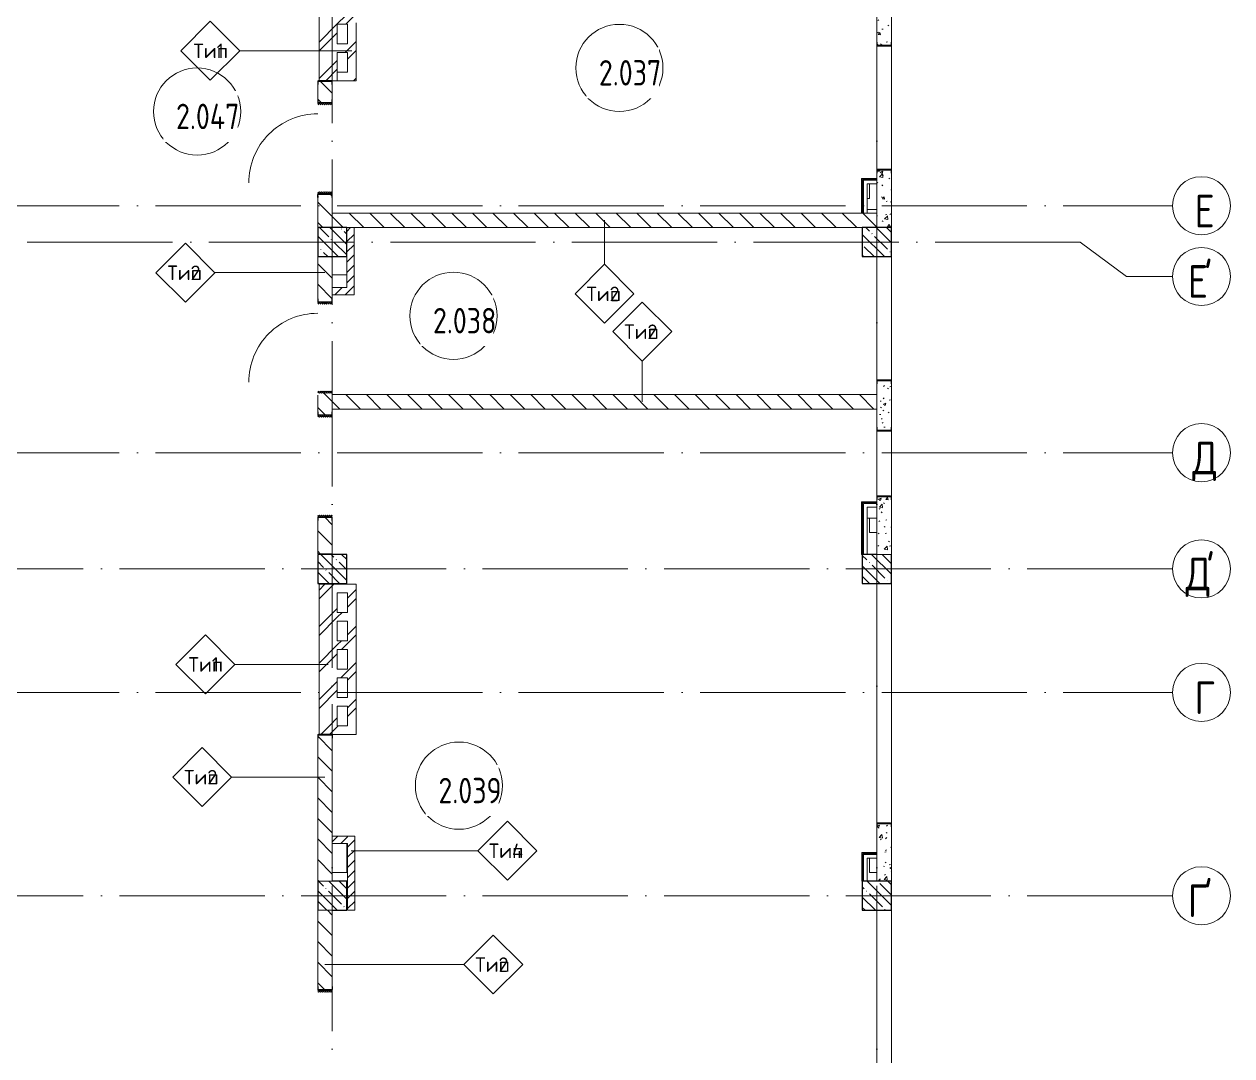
# Model space of a CAD drawing. Header units: millimetres. Extents: x -68946 to 288321, y -402657 to 324925.
# Drawn here: x 169716 to 186348, y -110063 to -95860 of the extents above; entities that cross this region are included whole.
import ezdxf

# ---------------------------------------------------------------- set-up
doc = ezdxf.new("R2010")
doc.units = ezdxf.units.MM
doc.linetypes.add('ADSK_Линия сетки', pattern=[2500, 2000, -250, 0, -250])
for name, color, linetype, lineweight in [('A-AREA-____-IDEN', 250, 'Continuous', 9), ('A-DOOR-____-OTLN', 250, 'Continuous', 5), ('A-FLOR-____-OTLN', 192, 'Continuous', 9), ('A-WALL-____-IDEN', 250, 'Continuous', 9), ('A-WALL-____-MCUT', 250, 'Continuous', 13), ('A-WALL-____-PATT', 250, 'Continuous', 13), ('A-WALL-FNSH-MCUT', 250, 'Continuous', 13), ('I-WALL-____-OTLN', 250, 'Continuous', 9), ('S-COLS-____-MCUT', 250, 'Continuous', 25), ('S-COLS-____-OTLN', 250, 'Continuous', 9), ('S-GRID-____-IDEN', 250, 'Continuous', 9), ('S-GRID-____-OTLN', 250, 'Continuous', 9)]:
    doc.layers.add(name, color=color, linetype=linetype, lineweight=lineweight)
doc.styles.add('GOST Common', font='', dxfattribs={"width": 0.9, "height": 350})
doc.styles.add('ISOCPEUR', font='isocpeur.ttf', dxfattribs={"width": 0.8, "height": 100})
doc.styles.add('ISOCPEUR_3', font='isocpeur.ttf', dxfattribs={"height": 250})
doc.styles.get('GOST Common').set_extended_font_data('GOST Common')
pattern_1 = [(135, (28708.77, -120984.93), (-141.42136, -141.42136), [])]
pattern_2 = [(135, (1676.41, 164.685), (-14.14214, -14.14214), []), (225, (1676.41, 164.685), (14.14214, -14.14214), [])]
pattern_3 = [(45, (-446.384, 164.685), (-14.1421, 14.1421), []), (135, (-446.384, 164.685), (-14.1421, -14.1421), [])]
pattern_4 = [(135, (28708.77, -120984.93), (-142.5612, -142.5612), []), (135, (28851.33, -120984.93), (-142.5612, -142.5612), [252.016, -50.403, 3.353, -47.05])]
pattern_5 = [(45, (28708.77, -120984.93), (-251.4472, 251.4472), []), (45, (28708.77, -120603.93), (-251.4472, 251.4472), [])]
pattern_6 = [(50, (28708.77, -120984.93), (364.36793, -31.8783), [38.1, -419.1]), (355, (28708.77, -120984.93), (-70.48585, 382.1133), [30.48, -335.28]), (100.451, (28739.14, -120987.6), (293.885, 350.2334), [32.38, -356.18]), (46.184, (28708.77, -120883.33), (542.1585, -84.0858), [57.15, -628.65]), (96.636, (28753.95, -120890.34), (474.8049, 494.8554), [48.57, -534.27]), (351.184, (28708.8, -120883.33), (474.8102, 494.85), [45.72, -502.92]), (21, (28759.57, -120908.73), (303.22847, -204.53046), [38.1, -419.1]), (326, (28759.57, -120908.73), (123.6039, 368.376), [30.48, -335.28]), (71.451, (28784.84, -120925.78), (426.8341, 163.8427), [32.38, -356.18]), (37.5, (28708.77, -120984.93), (6.17665, 169.11015), [16.764, -314.452, 16.764, -323.596, -336.55]), (37.5, (28708.77, -120984.93), (6.17665, 169.11015), [-671.576, 16.764, -319.786]), (7.5, (28708.77, -120984.93), (133.63888, 200.3615), [16.764, -177.292, 16.764, -306.832, -128.27]), (7.5, (28708.77, -120984.93), (133.63888, 200.3615), [-517.652, 16.764, -111.506]), (327.5, (28595.49, -120984.93), (271.18182, -11.45836), [16.764, -110.236, 16.764, -379.476, -525.78]), (327.5, (28595.49, -120984.93), (271.18182, -11.45836), [-523.24, 16.764, -509.016]), (317.5, (28544.7, -120984.93), (296.2585, 50.85285), [16.764, -148.336, 16.764, -246.38, -373.38]), (317.5, (28544.7, -120984.93), (296.2585, 50.85285), [-428.244, 16.764, -356.616])]
pattern_7 = [(45, (28708.77, -120984.93), (-70.71068, 70.71068), [])]

# ---------------------------------------------------------------- blocks, each defined once
blk = doc.blocks.new('Дверь_СКБ_2Ст_Фрамуга2 - Н_ВВ-3_2500x2600h_Учебные помещения_Фрамуга слева-42054644-АР1_Кладочный план 2 этажа С2и3')
at = {"layer": 'A-DOOR-____-OTLN'}
h = blk.add_hatch(dxfattribs=at)
h.set_pattern_fill('FP_5', color=256, style=0, pattern_type=2)
h.set_pattern_definition([(45, (-1071.384, 164.685), (-14.1421, 14.1421), []), (135, (-1071.384, 164.685), (-14.1421, -14.1421), [])])
h.paths.add_polyline_path([(-1237.5, -100), (-1212.5, -100), (-1212.5, 100), (-1237.5, 100)])
h = blk.add_hatch(dxfattribs=at)
h.set_pattern_fill('FP_4', color=256, style=0, pattern_type=2)
h.set_pattern_definition([(135, (1051.41, 164.685), (-14.1421, -14.1421), []), (225, (1051.41, 164.685), (14.1421, -14.1421), [])])
h.paths.add_polyline_path([(1237.5, -100), (1262.5, -100), (1262.5, 100), (1237.5, 100)])
blk = doc.blocks.new('Дверь_СКБ_1Ст_Фрамуга1 - Н_ВВ-8л_1250x2600h_не ПБ-42098393-АР1_Кладочный план 2 этажа С2и3')
at = {"layer": 'A-DOOR-____-OTLN'}
h = blk.add_hatch(dxfattribs=at)
h.set_pattern_fill('FP_9', color=256, style=0, pattern_type=2)
h.set_pattern_definition(pattern_3)
h.paths.add_polyline_path([(-612, -100), (-587, -100), (-587, 100), (-612, 100)])
h = blk.add_hatch(dxfattribs=at)
h.set_pattern_fill('FP_8', color=256, style=0, pattern_type=2)
h.set_pattern_definition(pattern_2)
h.paths.add_polyline_path([(613, -100), (638, -100), (638, 100), (613, 100)])
at = {"layer": 'A-DOOR-____-OTLN', "color": 255}
blk.add_arc((-463, 100), 950, 360, 90, dxfattribs=at)
blk = doc.blocks.new('Дверь_СКБ_2Ст_Внутренняя1 - Н_ВВ-11_1400x2600h_Фрамуга сверху_ рейлинг_ ручка-42098206-АР1_Кладочный план 2 этажа С2и3')
at = {"layer": 'A-DOOR-____-OTLN'}
h = blk.add_hatch(dxfattribs=at)
h.set_pattern_fill('FP_3', color=256, style=0, pattern_type=2)
h.set_pattern_definition([(45, (-521.384, 164.685), (-14.1421, 14.1421), []), (135, (-521.384, 164.685), (-14.1421, -14.1421), [])])
h.paths.add_polyline_path([(-687.5, -100), (-662.5, -100), (-662.5, 100), (-687.5, 100)])
h = blk.add_hatch(dxfattribs=at)
h.set_pattern_fill('FP_2', color=256, style=0, pattern_type=2)
h.set_pattern_definition([(135, (1601.41, 164.685), (-14.14214, -14.14214), []), (225, (1601.41, 164.685), (14.14214, -14.14214), [])])
h.paths.add_polyline_path([(687.5, -100), (712.5, -100), (712.5, 100), (687.5, 100)])
blk = doc.blocks.new('Дверь_СКБ_1Ст_Фрамуга1 - Н_ВВ-9_1250x2600h_Лаборантская-V6-АР1_Кладочный план 2 этажа С2и3')
at = {"layer": 'A-DOOR-____-OTLN'}
h = blk.add_hatch(dxfattribs=at)
h.set_pattern_fill('FP_9', color=256, style=0, pattern_type=2)
h.set_pattern_definition(pattern_3)
h.paths.add_polyline_path([(-612, -100), (-587, -100), (-587, 100), (-612, 100)])
h = blk.add_hatch(dxfattribs=at)
h.set_pattern_fill('FP_8', color=256, style=0, pattern_type=2)
h.set_pattern_definition(pattern_2)
h.paths.add_polyline_path([(613, -100), (638, -100), (638, 100), (613, 100)])
at = {"layer": 'A-DOOR-____-OTLN', "color": 255}
blk.add_arc((-463, 100), 950, 360, 90, dxfattribs=at)
blk = doc.blocks.new('BSC_Колонна _Прямоугольная - 400x400-V31-АР1_Кладочный план 2 этажа С2и3')
at = {"layer": 'S-COLS-____-OTLN', "lineweight": 5}
h = blk.add_hatch(dxfattribs=at)
h.set_pattern_fill('FP_72', color=256, style=0, pattern_type=2)
h.set_pattern_definition([(135, (-145250, -22125), (-142.5612, -142.5612), []), (135, (-145107.44, -22125), (-142.5612, -142.5612), [252.016, -50.403, 3.353, -47.05])])
h.paths.add_polyline_path([(200, -200), (200, 200), (-200, 200), (-200, -200)])
at = {"layer": 'S-COLS-____-MCUT'}
for p, q in [((200, 200), (-200, 200)), ((-200, 200), (-200, -200)), ((200, -200), (200, 200)), ((-200, -200), (200, -200))]:
    blk.add_line(p, q, dxfattribs=at)
blk = doc.blocks.new('BSC_Колонна _Прямоугольная - 400x400-V32-АР1_Кладочный план 2 этажа С2и3')
at = {"layer": 'S-COLS-____-OTLN', "lineweight": 5}
h = blk.add_hatch(dxfattribs=at)
h.set_pattern_fill('FP_73', color=256, style=0, pattern_type=2)
h.set_pattern_definition([(135, (-145250, -17625), (-142.56192, -142.56192), []), (135, (-145107.44, -17625), (-142.56192, -142.56192), [252.016, -50.403, 3.353, -47.05])])
h.paths.add_polyline_path([(200, -200), (200, 200), (-200, 200), (-200, -200)])
at = {"layer": 'S-COLS-____-MCUT'}
for p, q in [((200, 200), (-200, 200)), ((-200, 200), (-200, -200)), ((200, -200), (200, 200)), ((-200, -200), (200, -200))]:
    blk.add_line(p, q, dxfattribs=at)
blk = doc.blocks.new('ADSK_КолоннаНесущая_Швеллер_Гнутый_ГОСТ 8278-83 - 200х50х4_таб_1 2-38569602-АР1_Кладочный план 2 этажа С2и3')
at = {"layer": 'S-COLS-____-MCUT'}
for p, q in [((-10.1, 90), (-10.1, -90)), ((-6.1, -90), (-6.1, 90)), ((39.9, 100), (-0.1, 100)), ((-0.1, 96), (39.9, 96)), ((39.9, 96), (39.9, 100)), ((39.9, -96), (-0.1, -96)), ((-0.1, -100), (39.9, -100)), ((39.9, -100), (39.9, -96))]:
    blk.add_line(p, q, dxfattribs=at)
for centre, radius, start, end in [((-0.1, 90), 10, 90, 180), ((-0.1, 90), 6, 90, 180), ((-0.1, -90), 10, 180, 270), ((-0.1, -90), 6, 180, 270)]:
    blk.add_arc(centre, radius, start, end, dxfattribs=at)
blk = doc.blocks.new('ADSK_КолоннаНесущая_Швеллер_Гнутый_ГОСТ 8278-83 - 200х50х4_таб_1 2-V42-АР1_Кладочный план 2 этажа С2и3')
at = {"layer": 'S-COLS-____-MCUT'}
for p, q in [((-6, -90), (-6, 90)), ((0, 96), (40, 96)), ((40, 100), (20, 100)), ((40, 96), (40, 100)), ((40, -96), (0, -96)), ((20, -100), (40, -100)), ((40, -100), (40, -96))]:
    blk.add_line(p, q, dxfattribs=at)
for centre, radius, start, end in [((0, 90), 10, 90.3368, 180), ((0, 90), 6, 90, 180), ((0, -90), 10, 180, 270), ((0, -90), 6, 180, 270)]:
    blk.add_arc(centre, radius, start, end, dxfattribs=at)
blk = doc.blocks.new('ADSK_КолоннаНесущая_Швеллер_Гнутый_ГОСТ 8278-83 - 200х50х4_таб_1 2-V45-АР1_Кладочный план 2 этажа С2и3')
at = {"layer": 'S-COLS-____-MCUT'}
for p, q in [((-6.1, -90), (-6.1, 90)), ((39.9, 100), (-0.1, 100)), ((-0.1, 96), (39.9, 96)), ((39.9, 96), (39.9, 100)), ((39.9, -96), (-0.1, -96)), ((19.9, -100), (39.9, -100)), ((39.9, -100), (39.9, -96))]:
    blk.add_line(p, q, dxfattribs=at)
for centre, radius, start, end in [((-0.1, 90), 10, 90, 180), ((-0.1, 90), 6, 90, 180), ((-0.1, -90), 10, 180, 248.01348), ((-0.1, -90), 6, 180, 270)]:
    blk.add_arc(centre, radius, start, end, dxfattribs=at)
blk = doc.blocks.new('ADSK_КолоннаНесущая_Швеллер_Гнутый_ГОСТ 8278-83 - 200х50х4_таб_1 2-V47-АР1_Кладочный план 2 этажа С2и3')
at = {"layer": 'S-COLS-____-MCUT'}
for p, q in [((-10.1, 90), (-10.1, -90)), ((-6.1, -90), (-6.1, 90)), ((39.9, 100), (-0.1, 100)), ((-0.1, 96), (39.9, 96)), ((39.9, 96), (39.9, 100)), ((39.9, -96), (-0.1, -96)), ((-0.1, -100), (39.9, -100)), ((39.9, -100), (39.9, -96))]:
    blk.add_line(p, q, dxfattribs=at)
for centre, radius, start, end in [((-0.1, 90), 10, 90, 180), ((-0.1, 90), 6, 90, 180), ((-0.1, -90), 10, 180, 270), ((-0.1, -90), 6, 180, 270)]:
    blk.add_arc(centre, radius, start, end, dxfattribs=at)
blk = doc.blocks.new('ADSK_КолоннаНесущая_Швеллер_Гнутый_ГОСТ 8278-83 - 200х50х4_таб_1 2-38815029-АР1_Кладочный план 2 этажа С2и3')
at = {"layer": 'S-COLS-____-MCUT'}
for p, q in [((-6.1, -90), (-6.1, 90)), ((-0.1, 96), (39.9, 96)), ((39.9, 100), (19.9, 100)), ((39.9, 96), (39.9, 100)), ((39.9, -96), (-0.1, -96)), ((19.9, -100), (39.9, -100)), ((39.9, -100), (39.9, -96))]:
    blk.add_line(p, q, dxfattribs=at)
for centre, radius, start, end in [((-0.1, 90), 10, 90, 180), ((-0.1, 90), 6, 90, 180), ((-0.1, -90), 10, 180, 270), ((-0.1, -90), 6, 180, 270)]:
    blk.add_arc(centre, radius, start, end, dxfattribs=at)
blk = doc.blocks.new('ADSK_КолоннаНесущая_Швеллер_Гнутый_ГОСТ 8278-83 - 200х50х4_таб_1 2-V58-АР1_Кладочный план 2 этажа С2и3')
at = {"layer": 'S-COLS-____-MCUT'}
for p, q in [((-6.1, -90), (-6.1, 90)), ((39.9, 100), (-0.1, 100)), ((-0.1, 96), (39.9, 96)), ((39.9, 96), (39.9, 100)), ((39.9, -96), (-0.1, -96)), ((19.9, -100), (39.9, -100)), ((39.9, -100), (39.9, -96))]:
    blk.add_line(p, q, dxfattribs=at)
for centre, radius, start, end in [((-0.1, 90), 10, 90, 180), ((-0.1, 90), 6, 90, 180), ((-0.1, -90), 10, 180, 267.46119), ((-0.1, -90), 6, 180, 270)]:
    blk.add_arc(centre, radius, start, end, dxfattribs=at)
blk = doc.blocks.new('Ось сетки - Круг_Ø8 мм-39983606-АР1_Кладочный план 2 этажа С2и3')
at = {"layer": 'S-GRID-____-IDEN'}
for start, end in [(360, 180), (180, 360)]:
    blk.add_arc((0, 0), 4, start, end, dxfattribs=at)
blk = doc.blocks.new('AAR_СКБ_Марка_Помещения_мал - Номер-28977439-АР1_Кладочный план 2 этажа С2и3')
at = {"layer": 'A-AREA-____-IDEN'}
blk.add_circle((-0.028, 0), 3, dxfattribs=at)
blk = doc.blocks.new('ADSK_Марка_Стена - Типоразмер_ADSK_Марка-30564887-АР1_Кладочный план 2 этажа С2и3')
at = {"layer": 'A-WALL-____-IDEN'}
for p, q in [((-0.16, 4.37), (-4.21, 0.31)), ((3.9, 0.31), (-0.16, 4.37)), ((-4.21, 0.31), (-0.16, -3.74)), ((-0.16, -3.74), (3.9, 0.31))]:
    blk.add_line(p, q, dxfattribs=at)

msp = doc.modelspace()

# ---------------------------------------------------------------- hatches: boundary and pattern name
at = {"layer": 'A-WALL-____-PATT', "lineweight": 15}
h = msp.add_hatch(dxfattribs=at)
h.set_pattern_fill('FP_12', color=256, style=0, pattern_type=2)
h.set_pattern_definition(pattern_5)
h.paths.add_polyline_path([(174168.7722, -96639.9336), (174288.7722, -96639.9336), (174288.7722, -94159.9336), (174168.7722, -94159.9336), (174168.7722, -96519.9336)])
h = msp.add_hatch(dxfattribs=at)
h.set_pattern_fill('FP_12', color=256, style=0, pattern_type=2)
h.set_pattern_definition(pattern_5)
h.paths.add_polyline_path([(174028.7722, -96639.9336), (174028.7722, -95079.9336), (173778.7722, -95079.9336), (173778.7722, -96639.9336), (173958.5851, -96639.9336)])
h = msp.add_hatch(dxfattribs=at)
h.set_pattern_fill('FP_83', color=256, style=0, pattern_type=2)
h.set_pattern_definition(pattern_6)
h.paths.add_polyline_path([(181658.7503, -98659.9342), (181658.7503, -97859.9347), (181458.7503, -97859.9347), (181458.7503, -98659.9342)])
h.paths.add_polyline_path([(181458.7503, -96159.9347), (181658.7503, -96159.9347), (181658.7503, -95459.9347), (181458.7503, -95459.9347), (181458.7503, -95839.9347)])
h = msp.add_hatch(dxfattribs=at)
h.set_pattern_fill('FP_12', color=256, style=0, pattern_type=2)
h.set_pattern_definition(pattern_5)
h.paths.add_polyline_path([(174168.7722, -95859.9336), (174168.7722, -95739.9336), (174028.7722, -95739.9336), (174028.7722, -95859.9336)])
h = msp.add_hatch(dxfattribs=at)
h.set_pattern_fill('FP_12', color=256, style=0, pattern_type=2)
h.set_pattern_definition(pattern_5)
h.paths.add_polyline_path([(174168.7722, -96249.9336), (174168.7722, -96129.9336), (174028.7722, -96129.9336), (174028.7722, -96249.9336)])
h = msp.add_hatch(dxfattribs=at)
h.set_pattern_fill('FP_1', color=256, style=0, pattern_type=2)
h.set_pattern_definition(pattern_1)
h.paths.add_polyline_path([(173958.5851, -98659.9342), (173958.5851, -98194.9347), (173758.5851, -98194.9347), (173758.7722, -98659.9342)])
h.paths.add_polyline_path([(173758.5851, -96944.9347), (173958.5851, -96944.9347), (173958.5851, -96639.9336), (173758.5851, -96639.9336), (173758.5851, -96914.9347)])
h = msp.add_hatch(dxfattribs=at)
h.set_pattern_fill('FP_1', color=256, style=0, pattern_type=2)
h.set_pattern_definition(pattern_1)
h.paths.add_polyline_path([(181458.7732, -98659.9342), (181458.7732, -98459.9342), (173958.5851, -98459.9342), (173958.5851, -98659.9342), (179200.0408, -98659.9342)])
h = msp.add_hatch(dxfattribs=at)
h.set_pattern_fill('FP_16', color=94, style=0, pattern_type=2)
h.set_pattern_definition(pattern_7)
h.paths.add_polyline_path([(174158.7503, -99584.9342), (174258.7503, -99584.9342), (174258.7503, -98659.9342), (174158.7722, -98659.9342), (174158.7503, -99484.9342)])
h = msp.add_hatch(dxfattribs=at)
h.set_pattern_fill('FP_1', color=256, style=0, pattern_type=2)
h.set_pattern_definition(pattern_1)
h.paths.add_polyline_path([(173758.7722, -103149.9342), (173958.7722, -103149.9342), (173958.7722, -102644.9347), (173758.7722, -102644.9347), (173758.7722, -102674.9347)])
h.paths.add_polyline_path([(173758.7722, -101244.9347), (173958.7722, -101244.9347), (173958.7722, -100939.9347), (173758.7722, -100939.9347), (173758.7722, -101214.9347)])
h.paths.add_polyline_path([(173958.7722, -99689.9347), (173958.7722, -99059.9342), (173758.7722, -99059.9342), (173758.7722, -99689.9347)])
h = msp.add_hatch(dxfattribs=at)
h.set_pattern_fill('FP_16', color=94, style=0, pattern_type=2)
h.set_pattern_definition(pattern_7)
h.paths.add_polyline_path([(173958.7722, -99584.9342), (174158.7503, -99584.9342), (174158.7503, -99484.9342), (173958.7722, -99484.9342)])
h = msp.add_hatch(dxfattribs=at)
h.set_pattern_fill('FP_83', color=256, style=0, pattern_type=2)
h.set_pattern_definition(pattern_6)
h.paths.add_polyline_path([(181458.7503, -103159.9342), (181658.7503, -103159.9342), (181658.7503, -102359.9347), (181458.7503, -102359.9347)])
h.paths.add_polyline_path([(181658.7503, -101459.9347), (181658.7503, -100759.9347), (181458.7503, -100759.9347), (181458.7503, -101459.9347)])
h = msp.add_hatch(dxfattribs=at)
h.set_pattern_fill('FP_1', color=256, style=0, pattern_type=2)
h.set_pattern_definition(pattern_1)
h.paths.add_polyline_path([(181458.7732, -101159.9347), (181458.7732, -100959.9347), (173966.7722, -100959.9347), (173966.7722, -100969.9347), (173958.7722, -100969.9347), (173958.7722, -101159.9347), (179200.0408, -101159.9347)])
h = msp.add_hatch(dxfattribs=at)
h.set_pattern_fill('FP_12', color=256, style=0, pattern_type=2)
h.set_pattern_definition(pattern_5)
h.paths.add_polyline_path([(174168.7503, -103689.9336), (174168.7503, -103569.9336), (173778.7503, -103569.9336), (173778.7503, -103689.9336), (174028.7503, -103689.9336)])
h = msp.add_hatch(dxfattribs=at)
h.set_pattern_fill('FP_12', color=256, style=0, pattern_type=2)
h.set_pattern_definition(pattern_5)
h.paths.add_polyline_path([(174168.7503, -105639.9336), (174288.7503, -105639.9336), (174288.7503, -103569.9336), (174168.7503, -103569.9336), (174168.7503, -105519.9336)])
h = msp.add_hatch(dxfattribs=at)
h.set_pattern_fill('FP_12', color=256, style=0, pattern_type=2)
h.set_pattern_definition(pattern_5)
h.paths.add_polyline_path([(174028.7503, -105519.9336), (174028.7503, -103689.9336), (173778.7503, -103689.9336), (173778.7503, -105519.9336)])
h = msp.add_hatch(dxfattribs=at)
h.set_pattern_fill('FP_12', color=256, style=0, pattern_type=2)
h.set_pattern_definition(pattern_5)
h.paths.add_polyline_path([(174028.7503, -104079.9336), (174168.7503, -104079.9336), (174168.7503, -103959.9336), (174028.7503, -103959.9336)])
h = msp.add_hatch(dxfattribs=at)
h.set_pattern_fill('FP_12', color=256, style=0, pattern_type=2)
h.set_pattern_definition(pattern_5)
h.paths.add_polyline_path([(174028.7503, -104469.9336), (174168.7503, -104469.9336), (174168.7503, -104349.9336), (174028.7503, -104349.9336), (174028.7503, -104362.6031)])
h = msp.add_hatch(dxfattribs=at)
h.set_pattern_fill('FP_12', color=256, style=0, pattern_type=2)
h.set_pattern_definition(pattern_5)
h.paths.add_polyline_path([(174028.7503, -104859.9336), (174168.7503, -104859.9336), (174168.7503, -104739.9336), (174028.7503, -104739.9336)])
h = msp.add_hatch(dxfattribs=at)
h.set_pattern_fill('FP_12', color=256, style=0, pattern_type=2)
h.set_pattern_definition(pattern_5)
h.paths.add_polyline_path([(174168.7503, -105639.9336), (174168.7503, -105519.9336), (173778.7503, -105519.9336), (173778.7503, -105639.9336), (173958.7722, -105639.9336)])
h = msp.add_hatch(dxfattribs=at)
h.set_pattern_fill('FP_1', color=256, style=0, pattern_type=2)
h.set_pattern_definition(pattern_1)
h.paths.add_polyline_path([(173778.7503, -113409.9342), (173958.7722, -113409.9342), (173958.7722, -112559.9342), (173758.7722, -112559.9342), (173758.7722, -113409.9342)])
h.paths.add_polyline_path([(173758.7722, -112159.9342), (173958.7722, -112159.9342), (173958.7722, -111659.9342), (173758.7722, -111659.9342), (173758.7722, -111689.9342)])
h.paths.add_polyline_path([(173758.7722, -109159.9342), (173958.7722, -109159.9342), (173958.7722, -108059.9342), (173758.7722, -108059.9342), (173758.7722, -109129.9342)])
h.paths.add_polyline_path([(173758.7722, -107659.9342), (173958.7722, -107659.9342), (173958.7722, -105639.9336), (173758.7722, -105639.9336), (173758.7722, -106378.5842)])
h = msp.add_hatch(dxfattribs=at)
h.set_pattern_fill('FP_83', color=256, style=0, pattern_type=2)
h.set_pattern_definition(pattern_6)
h.paths.add_polyline_path([(181458.7503, -107659.9342), (181658.7503, -107659.9342), (181658.7503, -106859.9347), (181458.7503, -106859.9347), (181458.7503, -107386.5747)])
h = msp.add_hatch(dxfattribs=at)
h.set_pattern_fill('FP_16', color=94, style=0, pattern_type=2)
h.set_pattern_definition(pattern_7)
h.paths.add_polyline_path([(173958.7722, -107139.9347), (174168.7503, -107139.9347), (174168.7503, -107039.9347), (173958.7722, -107039.9347)])
h = msp.add_hatch(dxfattribs=at)
h.set_pattern_fill('FP_16', color=94, style=0, pattern_type=2)
h.set_pattern_definition(pattern_7)
h.paths.add_polyline_path([(174268.7503, -108059.9342), (174268.7503, -107039.9347), (174168.7503, -107039.9347), (174168.7503, -108059.9342)])
at = {"layer": 'S-COLS-____-OTLN', "lineweight": 5}
h = msp.add_hatch(dxfattribs=at)
h.set_pattern_fill('FP_40', color=256, style=0, pattern_type=2)
h.set_pattern_definition(pattern_4)
h.paths.add_polyline_path([(181658.7722, -99059.9342), (181658.7722, -98659.9342), (181258.7722, -98659.9342), (181258.7722, -99059.9342)])
h = msp.add_hatch(dxfattribs=at)
h.set_pattern_fill('FP_40', color=256, style=0, pattern_type=2)
h.set_pattern_definition(pattern_4)
h.paths.add_polyline_path([(181258.7722, -103559.9342), (181658.7722, -103559.9342), (181658.7722, -103159.9342), (181258.7722, -103159.9342), (181258.7722, -103354.6126)])
h = msp.add_hatch(dxfattribs=at)
h.set_pattern_fill('FP_40', color=256, style=0, pattern_type=2)
h.set_pattern_definition(pattern_4)
h.paths.add_polyline_path([(174158.7722, -108059.9342), (174158.7722, -107659.9342), (173758.7722, -107659.9342), (173758.7722, -108059.9342), (173958.7722, -108059.9342)])
h = msp.add_hatch(dxfattribs=at)
h.set_pattern_fill('FP_40', color=256, style=0, pattern_type=2)
h.set_pattern_definition(pattern_4)
h.paths.add_polyline_path([(181258.7722, -108059.9342), (181658.7722, -108059.9342), (181658.7722, -107659.9342), (181258.7722, -107659.9342)])

# ---------------------------------------------------------------- linework, layer by layer
at = {"layer": 'A-FLOR-____-OTLN'}
for p, q in [((181358.7503, -98259.9302), (181358.7503, -98059.9302)), ((181323.7513, -98259.9302), (181358.7503, -98259.9302)), ((181458.7503, -98409.9302), (181323.7513, -98409.9302)), ((173958.8439, -99309.9345), (173958.8439, -99059.9345)), ((174158.7503, -99309.9345), (173958.8439, -99309.9345)), ((181458.7503, -102659.1874), (181323.7732, -102659.1874)), ((181358.7509, -102859.5789), (181358.7509, -102659.5789)), ((181358.7509, -102659.5789), (181458.7503, -102659.5789)), ((181458.7503, -102859.5789), (181358.7509, -102859.5789)), ((173958.9375, -107539.9353), (173958.9375, -107139.9347)), ((174158.7503, -107139.9347), (174158.7503, -107539.9353)), ((181358.7509, -107539.9302), (181358.7509, -107339.9302)), ((174158.7503, -107539.9353), (173958.9375, -107539.9353)), ((181458.7503, -107539.9302), (181358.7509, -107539.9302))]:
    msp.add_line(p, q, dxfattribs=at)
at = {"layer": 'A-WALL-____-IDEN'}
for p, q in [((174228.7722, -96226.3526), (172685.2256, -96226.3526)), ((177708.1826, -98559.9342), (177708.1826, -99166.4009)), ((173858.7722, -99281.1685), (172342.7108, -99281.1685)), ((178228.3665, -101059.9347), (178228.3665, -100498.3192)), ((173903.7503, -104673.3822), (172618.1253, -104673.3822)), ((173858.7722, -106224.9879), (172573.1472, -106224.9879)), ((174218.7503, -107238.9084), (175964.7232, -107238.9084)), ((173858.7722, -108805.8765), (175771.3082, -108805.8765))]:
    msp.add_line(p, q, dxfattribs=at)
at = {"layer": 'A-WALL-____-MCUT', "color": 7, "lineweight": 15}
for p, q in [((173778.7722, -94959.9336), (173778.7722, -96639.9336)), ((181658.7503, -96159.9347), (181658.7503, -95459.9347)), ((174028.7722, -96129.9336), (174028.7722, -95859.9336)), ((174028.7722, -95859.9336), (174168.7722, -95859.9336)), ((174168.7722, -95859.9336), (174168.7722, -96129.9336)), ((174288.7722, -96639.9336), (174288.7722, -95839.9347)), ((181458.7503, -95839.9347), (181458.7503, -96159.9347)), ((174168.7722, -96129.9336), (174028.7722, -96129.9336)), ((174028.7722, -96249.9336), (174168.7722, -96249.9336)), ((174028.7722, -96249.9336), (174028.7722, -96639.9336)), ((174168.7722, -96249.9336), (174168.7722, -96519.9336)), ((181458.7503, -96159.9347), (181658.7503, -96159.9347)), ((174168.7722, -96519.9336), (174028.7722, -96519.9336)), ((173758.5851, -96639.9336), (173758.5851, -96914.9347)), ((173778.7722, -96639.9336), (173758.5851, -96639.9336)), ((173958.5851, -96914.9347), (173958.5851, -96639.9336)), ((173958.5851, -96639.9336), (174288.7722, -96639.9336)), ((181458.7503, -97859.9347), (181458.7503, -98009.9302)), ((181658.7503, -97859.9347), (181458.7503, -97859.9347)), ((181658.7503, -98659.9342), (181658.7503, -97859.9347)), ((181458.7503, -98059.9302), (181458.7503, -98659.9342)), ((173758.5851, -98224.9347), (173758.5851, -98659.9342)), ((173958.5851, -98459.9342), (173958.5851, -98224.9347)), ((181458.7732, -98459.9342), (173958.5851, -98459.9342)), ((181458.7732, -98659.9342), (181458.7732, -98459.9342)), ((174158.7722, -98659.9342), (181658.7503, -98659.9342)), ((173758.7722, -99059.9342), (173758.7722, -99659.9347)), ((173958.7722, -99659.9347), (173958.7722, -99059.9342)), ((181458.7503, -100759.9347), (181458.7503, -101459.9347)), ((181658.7503, -100759.9347), (181458.7503, -100759.9347)), ((181658.7503, -101459.9347), (181658.7503, -100759.9347)), ((173758.7722, -100969.9347), (173758.7722, -101214.9347)), ((181458.7732, -100959.9347), (173966.7722, -100959.9347)), ((181458.7732, -101159.9347), (181458.7732, -100959.9347)), ((173958.7722, -101159.9347), (181458.7732, -101159.9347)), ((173958.7722, -101214.9347), (173958.7722, -101159.9347)), ((181458.7503, -101459.9347), (181658.7503, -101459.9347)), ((181458.7503, -102359.9347), (181458.7503, -103159.9342)), ((181658.7503, -102359.9347), (181458.7503, -102359.9347)), ((181658.7503, -103159.9342), (181658.7503, -102359.9347)), ((173758.7722, -102674.9347), (173758.7722, -103149.9342)), ((173958.7722, -103149.9342), (173958.7722, -102674.9347)), ((173758.7722, -103149.9342), (173958.7722, -103149.9342)), ((173778.7503, -103569.9336), (173778.7503, -105639.9336)), ((174288.7503, -103569.9336), (173778.7503, -103569.9336)), ((174288.7503, -105639.9336), (174288.7503, -103569.9336)), ((174028.7503, -103959.9336), (174028.7503, -103689.9336)), ((174028.7503, -103689.9336), (174168.7503, -103689.9336)), ((174168.7503, -103689.9336), (174168.7503, -103959.9336)), ((174168.7503, -103959.9336), (174028.7503, -103959.9336)), ((174028.7503, -104349.9336), (174028.7503, -104079.9336)), ((174028.7503, -104079.9336), (174168.7503, -104079.9336)), ((174168.7503, -104079.9336), (174168.7503, -104349.9336)), ((174168.7503, -104349.9336), (174028.7503, -104349.9336)), ((174028.7503, -104739.9336), (174028.7503, -104469.9336)), ((174028.7503, -104469.9336), (174168.7503, -104469.9336)), ((174168.7503, -104469.9336), (174168.7503, -104739.9336)), ((174168.7503, -104739.9336), (174028.7503, -104739.9336)), ((174028.7503, -105129.9336), (174028.7503, -104859.9336)), ((174028.7503, -104859.9336), (174168.7503, -104859.9336)), ((174168.7503, -104859.9336), (174168.7503, -105129.9336)), ((174168.7503, -105129.9336), (174028.7503, -105129.9336)), ((174028.7503, -105519.9336), (174028.7503, -105249.9336)), ((174028.7503, -105249.9336), (174168.7503, -105249.9336)), ((174168.7503, -105249.9336), (174168.7503, -105519.9336)), ((174168.7503, -105519.9336), (174028.7503, -105519.9336)), ((173758.7722, -105639.9336), (173758.7722, -107659.9342)), ((173778.7503, -105639.9336), (173758.7722, -105639.9336)), ((173958.7722, -105639.9336), (174288.7503, -105639.9336)), ((173958.7722, -107659.9342), (173958.7722, -105639.9336)), ((181458.7503, -106859.9347), (181458.7503, -107659.9342)), ((181658.7503, -106859.9347), (181458.7503, -106859.9347)), ((181658.7503, -107659.9342), (181658.7503, -106859.9347)), ((181458.7503, -107659.9342), (181658.7503, -107659.9342)), ((173758.7722, -108059.9342), (173758.7722, -109129.9342)), ((173958.7722, -109129.9342), (173958.7722, -108059.9342))]:
    msp.add_line(p, q, dxfattribs=at)
at = {"layer": 'A-WALL-____-MCUT', "lineweight": 15}
for p, q in [((173778.7722, -96639.9336), (173958.5851, -96639.9336)), ((181458.7503, -103159.9342), (181658.7503, -103159.9342)), ((173958.7722, -105639.9336), (173778.7503, -105639.9336)), ((173758.7722, -107659.9342), (173958.7722, -107659.9342)), ((173958.7722, -108059.9342), (173758.7722, -108059.9342))]:
    msp.add_line(p, q, dxfattribs=at)
at = {"layer": 'A-WALL-____-MCUT', "color": 42, "lineweight": 15}
for p, q in [((181261.2513, -97997.4302), (181261.2513, -98459.9342)), ((181458.7503, -97997.4302), (181261.2513, -97997.4302)), ((181458.7503, -98059.9302), (181458.7503, -98009.9302)), ((181261.2722, -102446.6874), (181261.2722, -103159.9342)), ((181458.7722, -102446.6874), (181261.2722, -102446.6874)), ((181264.2722, -107277.4302), (181264.2722, -107659.9342)), ((181458.7509, -107277.4302), (181264.2722, -107277.4302))]:
    msp.add_line(p, q, dxfattribs=at)
at = {"layer": 'A-WALL-____-MCUT', "color": 30, "lineweight": 15}
for p, q in [((181273.7513, -98009.9302), (181273.7513, -98459.9342)), ((181458.7503, -98009.9302), (181273.7513, -98009.9302)), ((181323.7513, -98459.9342), (181323.7513, -98059.9302)), ((181323.7513, -98059.9302), (181458.7503, -98059.9302)), ((181273.7722, -102459.1874), (181273.7722, -103159.9342)), ((181458.7722, -102459.1874), (181273.7722, -102459.1874)), ((181323.7722, -103159.9342), (181323.7722, -102509.1874)), ((181323.7722, -102509.1874), (181458.7722, -102509.1874)), ((181458.7722, -102509.1874), (181458.7722, -102459.1874)), ((181273.7722, -103159.9342), (181323.7722, -103159.9342)), ((181276.7722, -107289.9302), (181276.7722, -107659.9342)), ((181458.7509, -107289.9302), (181276.7722, -107289.9302)), ((181326.7722, -107659.9342), (181326.7722, -107339.9302)), ((181326.7722, -107339.9302), (181458.7509, -107339.9302)), ((181458.7509, -107339.9302), (181458.7509, -107289.9302)), ((181276.7722, -107659.9342), (181326.7722, -107659.9342))]:
    msp.add_line(p, q, dxfattribs=at)
at = {"layer": 'A-WALL-____-MCUT', "color": 84, "lineweight": 15}
for p, q in [((174258.7503, -98659.9342), (174158.7722, -98659.9342)), ((174258.7503, -99584.9342), (174258.7503, -98659.9342)), ((174158.7503, -99059.9342), (174158.7503, -99484.9342)), ((174158.7503, -99484.9342), (173958.7722, -99484.9342)), ((173958.7722, -99584.9342), (174258.7503, -99584.9342)), ((174268.7503, -107039.9347), (173958.7722, -107039.9347)), ((174268.7503, -108059.9342), (174268.7503, -107039.9347)), ((173958.7722, -107139.9347), (174168.7503, -107139.9347)), ((174168.7503, -107139.9347), (174168.7503, -108059.9342)), ((174168.7503, -108059.9342), (174268.7503, -108059.9342))]:
    msp.add_line(p, q, dxfattribs=at)
at = {"layer": 'A-WALL-FNSH-MCUT', "lineweight": 15}
for p, q in [((181248.7513, -97984.9302), (181248.7513, -98459.9342)), ((181458.7503, -97984.9302), (181248.7513, -97984.9302)), ((181248.7722, -102434.1874), (181248.7722, -103159.9342)), ((181458.7722, -102434.1874), (181248.7722, -102434.1874)), ((181458.7722, -102459.1874), (181458.7722, -102434.1874)), ((181248.7722, -103159.9342), (181273.7722, -103159.9342)), ((181251.7722, -107264.9302), (181251.7722, -107659.9342)), ((181458.7509, -107264.9302), (181251.7722, -107264.9302)), ((181458.7509, -107289.9302), (181458.7509, -107264.9302)), ((181251.7722, -107659.9342), (181276.7722, -107659.9342))]:
    msp.add_line(p, q, dxfattribs=at)
at = {"layer": 'I-WALL-____-OTLN', "lineweight": 15}
for p, q in [((181458.7503, -97859.9347), (181458.7503, -96159.9347)), ((181658.7503, -96159.9347), (181658.7503, -97859.9347)), ((181458.7503, -100759.9347), (181458.7503, -99059.9342)), ((181658.7503, -99059.9342), (181658.7503, -100759.9347)), ((181458.7503, -102359.9347), (181458.7503, -101459.9347)), ((181658.7503, -101459.9347), (181658.7503, -102359.9347)), ((181458.7503, -106859.9347), (181458.7503, -103559.9342)), ((181658.7503, -103559.9342), (181658.7503, -106859.9347)), ((181458.7503, -111359.9347), (181458.7503, -108059.9342)), ((181658.7503, -108059.9342), (181658.7503, -111359.9347))]:
    msp.add_line(p, q, dxfattribs=at)
at = {"layer": 'S-COLS-____-MCUT'}
for p, q in [((181658.7722, -98659.9342), (181258.7722, -98659.9342)), ((181258.7722, -98659.9342), (181258.7722, -99059.9342)), ((181658.7722, -99059.9342), (181658.7722, -98659.9342)), ((181258.7722, -99059.9342), (181658.7722, -99059.9342)), ((181458.7503, -103159.9342), (181258.7722, -103159.9342)), ((181258.7722, -103159.9342), (181258.7722, -103559.9342)), ((181658.7722, -103559.9342), (181658.7722, -103159.9342)), ((181258.7722, -103559.9342), (181658.7722, -103559.9342)), ((173758.7722, -107659.9342), (173758.7722, -108059.9342)), ((174158.7722, -107659.9342), (173958.7722, -107659.9342)), ((174158.7722, -108059.9342), (174158.7722, -107659.9342)), ((181658.7722, -107659.9342), (181258.7722, -107659.9342)), ((181258.7722, -107659.9342), (181258.7722, -108059.9342)), ((181658.7722, -108059.9342), (181658.7722, -107659.9342)), ((173958.7722, -108059.9342), (174158.7722, -108059.9342)), ((181258.7722, -108059.9342), (181658.7722, -108059.9342))]:
    msp.add_line(p, q, dxfattribs=at)
at = {"layer": 'S-COLS-____-OTLN'}
for p, q in [((181658.7722, -103159.9342), (181458.7503, -103159.9342)), ((173958.7722, -107659.9342), (173758.7722, -107659.9342)), ((173758.7722, -108059.9342), (173958.7722, -108059.9342))]:
    msp.add_line(p, q, dxfattribs=at)
at = {"layer": 'S-GRID-____-OTLN', "linetype": 'ADSK_Линия сетки'}
for p, q in [((173958.7722, -124723.7741), (173958.7722, -59782.9296)), ((181458.7722, -124723.7741), (181458.7722, -59782.9296)), ((94022.7944, -98359.9342), (185529.6518, -98359.9342)), ((184259.6518, -98859.9342), (128028.7722, -98859.9342)), ((94022.7944, -101759.9342), (185529.6518, -101759.9342)), ((185529.6518, -103359.9342), (128028.7722, -103359.9342)), ((94022.7944, -105059.9342), (185529.6518, -105059.9342)), ((185529.6518, -107859.9342), (128028.7722, -107859.9342))]:
    msp.add_line(p, q, dxfattribs=at)
at = {"layer": 'S-GRID-____-OTLN'}
for p, q in [((184259.6518, -98859.9342), (184894.6518, -99333.4795)), ((184894.6518, -99333.4795), (185529.6518, -99333.4795))]:
    msp.add_line(p, q, dxfattribs=at)

# ---------------------------------------------------------------- block references
at = {"layer": 'A-AREA-____-IDEN', "xscale": 200, "yscale": 200, "zscale": 99.99999999999993}
for p in [(177918.7722, -96462.3299), (172103.335, -97062.6166), (175633.7722, -99874.3412), (175708.7722, -106343.6329)]:
    msp.add_blockref('AAR_СКБ_Марка_Помещения_мал - Номер-28977439-АР1_Кладочный план 2 этажа С2и3', p, dxfattribs=at)
at = {"layer": 'A-DOOR-____-OTLN', "color": 255}
for name, p, rotation in [('Дверь_СКБ_1Ст_Фрамуга1 - Н_ВВ-9_1250x2600h_Лаборантская-V6-АР1_Кладочный план 2 этажа С2и3', (173858.5851, -97582.4347), 90), ('Дверь_СКБ_1Ст_Фрамуга1 - Н_ВВ-8л_1250x2600h_не ПБ-42098393-АР1_Кладочный план 2 этажа С2и3', (173858.7722, -100327.4347), 89.99999999999991), ('Дверь_СКБ_2Ст_Внутренняя1 - Н_ВВ-11_1400x2600h_Фрамуга сверху_ рейлинг_ ручка-42098206-АР1_Кладочный план 2 этажа С2и3', (173858.7722, -101957.4347), 89.99999999999991), ('Дверь_СКБ_2Ст_Фрамуга2 - Н_ВВ-3_2500x2600h_Учебные помещения_Фрамуга слева-42054644-АР1_Кладочный план 2 этажа С2и3', (173858.7722, -110422.4342), 89.99999999999991)]:
    msp.add_blockref(name, p, dxfattribs=dict(at, rotation=rotation))
at = {"layer": 'A-WALL-____-IDEN', "xscale": 99.99999999999993, "yscale": 99.99999999999993, "zscale": 99.99999999999993}
for p in [(172295.1337, -96257.6026), (171952.6189, -99312.4185), (177723.8076, -99603.3678), (178243.9915, -100123.8523), (172228.0334, -104704.6322), (172183.0553, -106256.2379), (176386.0651, -107270.1584), (176192.6501, -108837.1265)]:
    msp.add_blockref('ADSK_Марка_Стена - Типоразмер_ADSK_Марка-30564887-АР1_Кладочный план 2 этажа С2и3', p, dxfattribs=at)
at = {"layer": 'S-COLS-____-OTLN'}
for name, p, rotation in [('ADSK_КолоннаНесущая_Швеллер_Гнутый_ГОСТ 8278-83 - 200х50х4_таб_1 2-38569602-АР1_Кладочный план 2 этажа С2и3', (181558.7503, -96149.8347), 89.99999999996523), ('ADSK_КолоннаНесущая_Швеллер_Гнутый_ГОСТ 8278-83 - 200х50х4_таб_1 2-V47-АР1_Кладочный план 2 этажа С2и3', (173858.7503, -96650.0336), 269.9999999999995), ('ADSK_КолоннаНесущая_Швеллер_Гнутый_ГОСТ 8278-83 - 200х50х4_таб_1 2-V58-АР1_Кладочный план 2 этажа С2и3', (173858.7503, -96934.8347), 90.00000000000044), ('ADSK_КолоннаНесущая_Швеллер_Гнутый_ГОСТ 8278-83 - 200х50х4_таб_1 2-38569602-АР1_Кладочный план 2 этажа С2и3', (181558.7503, -97870.0347), 269.9999999999649), ('ADSK_КолоннаНесущая_Швеллер_Гнутый_ГОСТ 8278-83 - 200х50х4_таб_1 2-38815029-АР1_Кладочный план 2 этажа С2и3', (173858.5851, -98205.0347), 269.9999999999995), ('ADSK_КолоннаНесущая_Швеллер_Гнутый_ГОСТ 8278-83 - 200х50х4_таб_1 2-V42-АР1_Кладочный план 2 этажа С2и3', (173858.7503, -99679.8347), 90.00000000000044), ('ADSK_КолоннаНесущая_Швеллер_Гнутый_ГОСТ 8278-83 - 200х50х4_таб_1 2-38569602-АР1_Кладочный план 2 этажа С2и3', (181558.7503, -100770.0347), 269.9999999999649), ('ADSK_КолоннаНесущая_Швеллер_Гнутый_ГОСТ 8278-83 - 200х50х4_таб_1 2-V42-АР1_Кладочный план 2 этажа С2и3', (173858.7503, -101234.8347), 90.00000000000044), ('ADSK_КолоннаНесущая_Швеллер_Гнутый_ГОСТ 8278-83 - 200х50х4_таб_1 2-38569602-АР1_Кладочный план 2 этажа С2и3', (181558.7503, -101449.8347), 89.99999999996523), ('ADSK_КолоннаНесущая_Швеллер_Гнутый_ГОСТ 8278-83 - 200х50х4_таб_1 2-38569602-АР1_Кладочный план 2 этажа С2и3', (181558.7503, -102370.0347), 269.9999999999649), ('ADSK_КолоннаНесущая_Швеллер_Гнутый_ГОСТ 8278-83 - 200х50х4_таб_1 2-38815029-АР1_Кладочный план 2 этажа С2и3', (173858.7722, -102655.0347), 269.9999999999995), ('ADSK_КолоннаНесущая_Швеллер_Гнутый_ГОСТ 8278-83 - 200х50х4_таб_1 2-V47-АР1_Кладочный план 2 этажа С2и3', (173860.2033, -105650.0336), 269.9999999999995), ('ADSK_КолоннаНесущая_Швеллер_Гнутый_ГОСТ 8278-83 - 200х50х4_таб_1 2-38569602-АР1_Кладочный план 2 этажа С2и3', (181558.7503, -106870.0347), 269.9999999999649), ('ADSK_КолоннаНесущая_Швеллер_Гнутый_ГОСТ 8278-83 - 200х50х4_таб_1 2-V45-АР1_Кладочный план 2 этажа С2и3', (173860.2033, -109149.8342), 90.00000000000044)]:
    msp.add_blockref(name, p, dxfattribs=dict(at, rotation=rotation))
for name, p in [('BSC_Колонна _Прямоугольная - 400x400-V31-АР1_Кладочный план 2 этажа С2и3', (173958.7722, -98859.9342)), ('BSC_Колонна _Прямоугольная - 400x400-V32-АР1_Кладочный план 2 этажа С2и3', (173958.7722, -103359.9342))]:
    msp.add_blockref(name, p, dxfattribs=at)
at = {"layer": 'S-GRID-____-IDEN', "xscale": 99.99999999999993, "yscale": 99.99999999999993, "zscale": 99.99999999999993}
for p, rotation in [((185929.6518, -98359.9342), 269.9999999999994), ((185929.6518, -99333.4795), 89.99999999999982), ((185929.6518, -101759.9342), 269.9999999999994), ((185929.6518, -103359.9342), 89.99999999999982), ((185929.6518, -105059.9342), 269.9999999999994), ((185929.6518, -107859.9342), 89.99999999999982)]:
    msp.add_blockref('Ось сетки - Круг_Ø8 мм-39983606-АР1_Кладочный план 2 этажа С2и3', p, dxfattribs=dict(at, rotation=rotation))

# ---------------------------------------------------------------- texts
at = {"layer": 'A-WALL-____-IDEN', "char_height": 200, "attachment_point": 1, "style": 'ISOCPEUR_3'}
for s, insert, width in [('Тип', (172046.8529, -96127.934), 387.215062), (' 1', (172366.3372, -96127.934), 190.801625), ('Тип', (171688.238, -99182.7499), 387.215062), (' 2', (172007.7224, -99182.7499), 230.084312), ('Тип', (177459.4268, -99473.6991), 387.215062), (' 2', (177778.9111, -99473.6991), 230.084312), ('Тип', (177979.6107, -99994.1837), 387.215062), (' 2', (178299.0951, -99994.1837), 230.084312), ('Тип', (171979.7526, -104574.9636), 387.215062), (' 1', (172299.237, -104574.9636), 190.801625), ('Тип', (171918.6745, -106126.5692), 387.215062), (' 2', (172238.1589, -106126.5692), 230.084312), ('Тип', (176114.6842, -107140.4898), 387.215062), (' 4', (176434.1686, -107140.4898), 246.91975), ('Тип', (175928.2693, -108707.4579), 387.215062), (' 2', (176247.7537, -108707.4579), 230.084312)]:
    msp.add_mtext(s, dxfattribs=dict(at, insert=insert, width=width))
at = {"layer": 'S-GRID-____-IDEN', "color": 18, "true_color": 0x000000, "char_height": 450, "attachment_point": 1, "style": 'GOST Common'}
for s, insert, width in [('\\fGOST Common|b0|i0|c204|p34|;\\W.9;Е', (185831.1789, -98207.3472), 274.177125), ("\\fGOST Common|b0|i0|c204|p34|;\\W.9;'", (185965.4434, -99176.2539), 137.088562), ('\\fGOST Common|b0|i0|c204|p34|;\\W.9;Е', (185739.2247, -99176.2539), 274.177125), ('\\fGOST Common|b0|i0|c204|p34|;\\W.9;Д', (185801.4789, -101607.3472), 346.329), ("\\fGOST Common|b0|i0|c204|p34|;\\W.9;'", (185995.2747, -103202.7086), 137.088562), ('\\fGOST Common|b0|i0|c204|p34|;\\W.9;Д', (185709.5247, -103202.7086), 346.329), ('\\fGOST Common|b0|i0|c204|p34|;\\W.9;Г', (185831.1789, -104907.3472), 274.177125), ('\\fGOST Common|b0|i0|c204|p34|;\\W.9;Г', (185739.2247, -107702.7086), 274.177125), ("\\fGOST Common|b0|i0|c204|p34|;\\W.9;'", (185965.4434, -107702.7086), 137.088562)]:
    msp.add_mtext(s, dxfattribs=dict(at, insert=insert, width=width))

# ---------------------------------------------------------------- next in the draw order: texts
at = {"layer": 'A-AREA-____-IDEN', "char_height": 350, "attachment_point": 1, "style": 'ISOCPEUR', "bg_fill": 3, "box_fill_scale": 1.5, "bg_fill_color": 256, "bg_fill_transparency": 0}
for s, insert, width in [('2.037', (177630.8719, -96354.8443), 654.177), ('2.047', (171807.4346, -96955.1311), 673.4175), ('2.038', (175345.8719, -99766.8557), 654.177), ('2.039', (175420.8719, -106236.1473), 654.177)]:
    msp.add_mtext(s, dxfattribs=dict(at, insert=insert, width=width))

doc.saveas('drawing.dxf')
